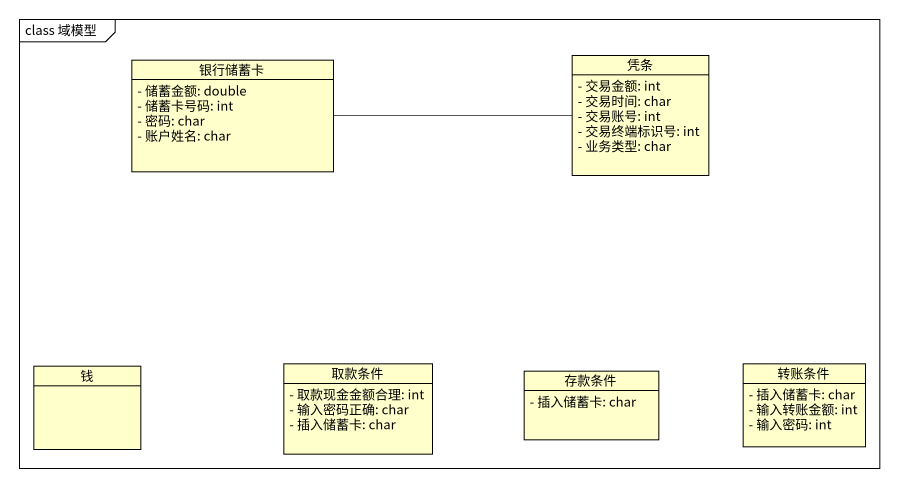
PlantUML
@startuml
mainframe class 域模型
hide circle
hide empty members
skinparam classAttributeIconSize 0
class 银行储蓄卡 {
  - 储蓄金额: double
  - 储蓄卡号码: int
  - 密码: char
  - 账户姓名: char
}
class 凭条 {
  - 交易金额: int
  - 交易时间: char
  - 交易账号: int
  - 交易终端标识号: int
  - 业务类型: char
}
class 钱
class 取款条件 {
  - 取款现金金额合理: int
  - 输入密码正确: char
  - 插入储蓄卡: char
}
class 存款条件 {
  - 插入储蓄卡: char
}
class 转账条件 {
  - 插入储蓄卡: char
  - 输入转账金额: int
  - 输入密码: int
}
银行储蓄卡 -right- 凭条
@enduml
